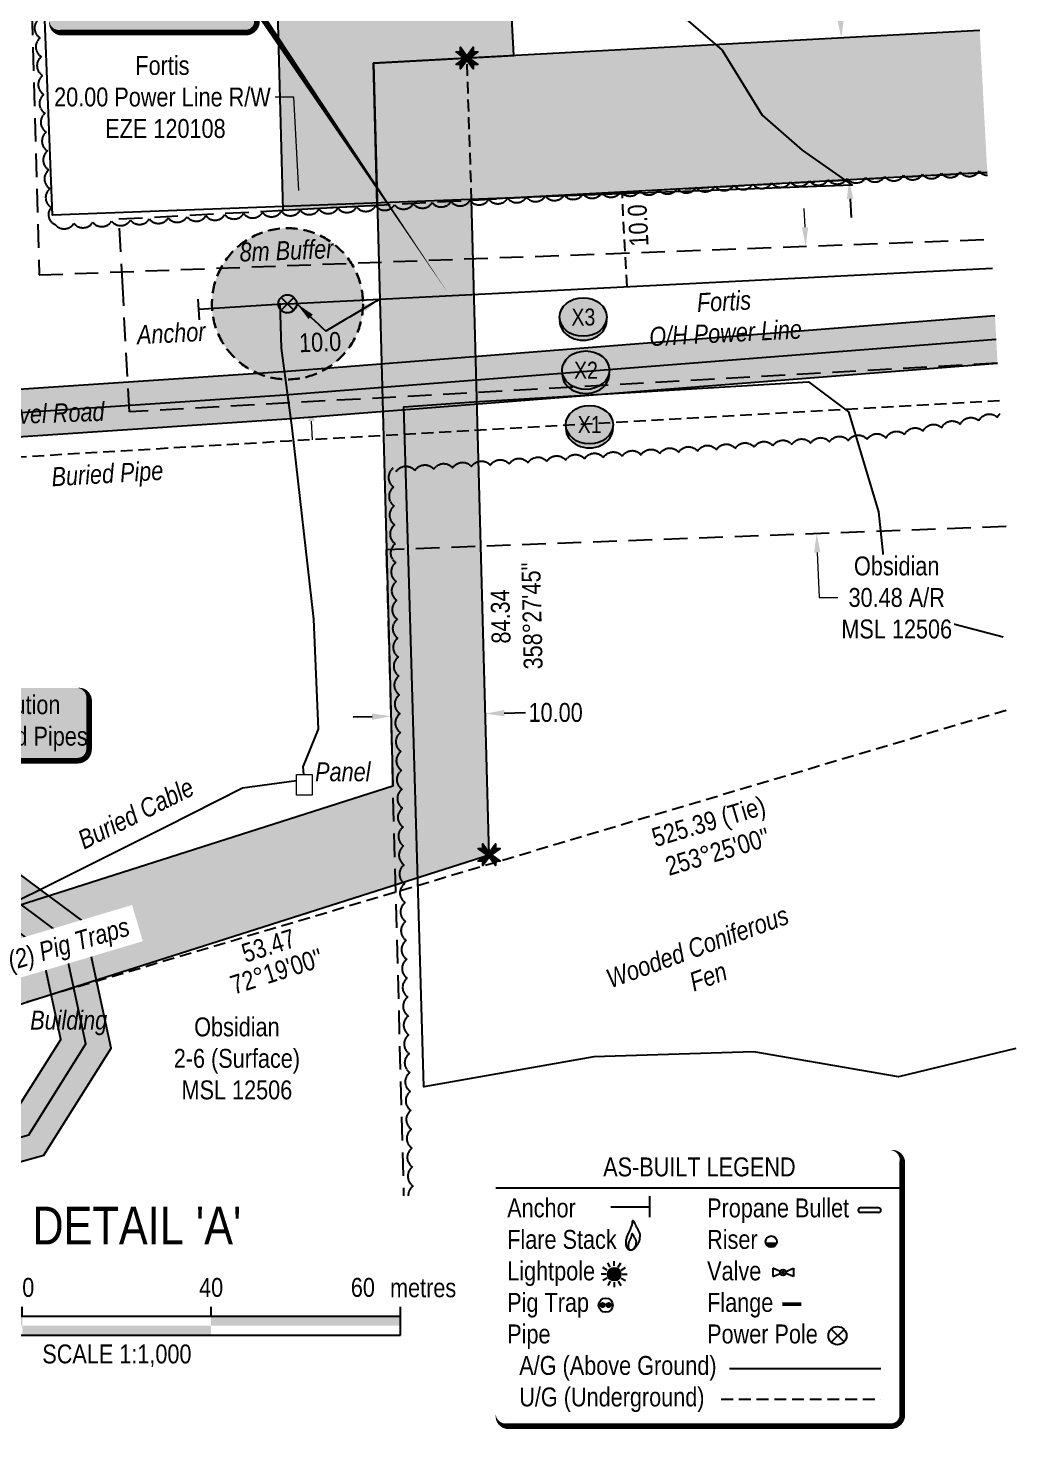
# Model space of a CAD drawing. Extents: x 623750 to 628258, y 5836052 to 5839376.
# Drawn here: x 624207 to 624730, y 5837058 to 5837799 of the extents above; entities that cross this region are included whole.
import ezdxf
from ezdxf.enums import TextEntityAlignment as Align

# ---------------------------------------------------------------- set-up
doc = ezdxf.new("R2010")
doc.units = 0
doc.header["$LTSCALE"] = 5
doc.header["$PDSIZE"] = 0.5
for name, pattern in [('0', [1, 1, 0]), ('DASHED4', [1.875, 1.25, -0.625]), ('foc-ACCESSROAD', [3.75, 2.5, -1.25]), ('foc-FLOWLINE', [3.75, 2.5, -1.25]), ('foc-TIELINE', [1.875, 1.25, -0.625]), ('foc-TRAV', [1.875, 1.25, -0.625]), ('POWERLINE5', [7.8, 2.4, -0.6, 0.6, -0.6, 0.6, -0.6, 2.4]), ('UG_PIPE', [1.875, 1.25, -0.625])]:
    doc.linetypes.add(name, pattern=pattern)
doc.layers.get('Defpoints').update_dxf_attribs({"color": 9})
for name, color, linetype in [('AS-CABLE', 224, 'foc-CABLE'), ('AS-PIPE-AG', 44, 'Continuous'), ('AS-PIPE-UG', 44, 'UG_PIPE'), ('AS-POWER', 104, 'foc-POWER'), ('AS-POWER-EXISTING', 72, 'POWERLINE5'), ('AS-POWER-T', 104, 'Continuous'), ('AS-ROADS', 254, 'Continuous'), ('AS-SYMBOL', 7, 'Continuous'), ('C-AR', 13, 'foc-ACCESSROAD'), ('C-RW', 13, 'Continuous'), ('CG-NOTES', 7, 'Continuous'), ('DETAIL-T', 7, 'Continuous'), ('F-EZE', 190, 'foc-FLOWLINE'), ('L-BD', 7, 'Continuous'), ('L-MON', 1, 'Continuous'), ('L-TIE', 7, 'foc-TIELINE'), ('P-CROSSINGS', 250, 'Continuous'), ('P-PROPOSED', 10, 'Continuous'), ('P-PROPOSED-H', 21, 'Continuous'), ('P-TEMP-H', 41, 'Continuous'), ('P-TEMP_WORKSPACE', 46, 'Continuous'), ('P-TRAV', 4, 'foc-TRAV'), ('P-TXT', 4, 'Continuous'), ('T-BUSH', 110, '0'), ('T-TIE', 201, 'foc-TIELINE'), ('WETLAND', 143, 'Continuous')]:
    doc.layers.add(name, color=color, linetype=linetype)
for name, color, linetype, lineweight in [('C-AR-T', 13, 'Continuous', 9), ('F-EZE-T', 190, 'Continuous', 9), ('T-TEXT', 48, 'Continuous', 18), ('T-TIE-T', 201, 'Continuous', 18)]:
    doc.layers.add(name, color=color, linetype=linetype, lineweight=lineweight)
doc.layers.add('P-BRUSHING', color=7, linetype='0', true_color=0x007000)
doc.layers.add('P-BRUSHING-H', color=7, linetype='0', true_color=0xdbffdb)
doc.styles.add('80', font='ARIALN.TTF', dxfattribs={"height": 10})
doc.styles.add('80CG', font='ARIALN.TTF', dxfattribs={"height": 10})
doc.styles.add('80L', font='ARIALN.TTF', dxfattribs={"height": 10})
doc.styles.add('80LS', font='ARIALNI.TTF', dxfattribs={"height": 10})
doc.styles.add('Crossing', font='ARIALN.TTF', dxfattribs={"height": 10})
doc.styles.add('foc-LtypeFont', font='ARIALN.TTF', dxfattribs={"height": 7.35})
doc.linetypes.add('foc-CABLE', pattern='A,2,-1,["C",foc-LtypeFont,S=0.2,R=0,X=-0.625,Y=-0.75],-1.24,8', length=12.24)
doc.linetypes.add('foc-POWER', pattern='A,6,-1,["P",foc-LtypeFont,S=0.2,R=0,X=-0.625,Y=-0.75],-1.24,4', length=12.24)
doc.dimstyles.new('Compass 5 000', dxfattribs={"dimscale": 5, "dimtxt": 9, "dimasz": 2, "dimexe": 0.2, "dimexo": 0.0625, "dimgap": 0.5, "dimtad": 0, "dimtih": 1, "dimtoh": 1, "dimzin": 0, "dimdsep": 46, "dimtxsty": '80CG', "dimcen": 0.1, "dimse1": 1, "dimse2": 1, "dimclrd": 256, "dimclrt": 256, "dimaunit": 1, "dimadec": 4, "dimazin": 0, "dimtfac": 0.06, "dimtofl": 0, "dimtmove": 0, "dimatfit": 1, "dimfxl": 0.2, "dimtolj": 1, "dimtzin": 0, "dimlwd": -1, "dimarcsym": 0})

# ---------------------------------------------------------------- blocks, each defined once
blk = doc.blocks.new('POWERPOLE')
h = blk.add_hatch(color=255)
edge = h.paths.add_edge_path()
edge.add_arc((0, 0), 0.96, 0, 360)
at = {"linetype": 'Continuous'}
for p, q in [((0.68, -0.68), (-0.68, 0.68)), ((-0.68, -0.68), (0.68, 0.68))]:
    blk.add_line(p, q, dxfattribs=at)
blk.add_circle((0, 0), 0.96, dxfattribs=at)
blk = doc.blocks.new('*U314')
at = {"color": 0}
for p, q in [((-150, 0), (-150, 15)), ((-100, 10), (-100, 15)), ((-50, 10), (-50, 15)), ((50, 10), (50, 15)), ((150.24, 0), (150.24, 15)), ((-150, 10), (150.24, 10)), ((-150, 0), (150.24, 0))]:
    blk.add_line(p, q, dxfattribs=at)
for points in [[(-140, 10), (-130, 10), (-140, 5), (-130, 5)], [(-120, 10), (-110, 10), (-120, 5), (-110, 5)], [(-100, 10), (-50, 10), (-100, 5), (-50, 5)], [(50, 10), (150.24, 10), (50, 5), (150.24, 5)], [(-150, 5), (-140, 5), (-150, 0), (-140, 0)], [(-130, 5), (-120, 5), (-130, 0), (-120, 0)], [(-110, 5), (-100, 5), (-110, 0), (-100, 0)], [(-50, 5), (50, 5), (-50, 0), (50, 0)]]:
    blk.add_solid(points, dxfattribs=at)
at = {"color": 0, "style": '80'}
blk.add_text('metres', height=10, dxfattribs=at).set_placement((162.24, 20), align=Align.CENTER)
at = {"color": 0, "char_height": 10, "style": '80'}
for s, insert, attachment_point in [('0', (-150, 30.21), 2), ('10', (-100, 30.21), 2), ('20', (-50, 30.21), 2), ('40', (50, 30.21), 2), ('60', (136.7, 30.22), 3), ('SCALE 1:1,000', (0.12, -5), 2)]:
    blk.add_mtext(s, dxfattribs=dict(at, insert=insert, attachment_point=attachment_point))
blk = doc.blocks.new('*U395')
h = blk.add_hatch(color=50)
edge = h.paths.add_edge_path()
edge.add_line((-29, -20), (29, -20))
edge.add_arc((29, -14), 6, 270, 360)
edge.add_line((35, -14), (35, 12.5))
edge.add_arc((29, 12.5), 6, 0, 90)
edge.add_line((29, 18.5), (-29, 18.5))
edge.add_arc((-29, 12.5), 6, 90, 180)
edge.add_line((-35, 12.5), (-35, -14))
edge.add_arc((-29, -14), 6, 180, 270)
at = {"color": 240, "flags": 128}
blk.add_lwpolyline([(-29, -20, 3, 3, 0), (29, -20, 3, 3, 0.414214), (35, -14, 3, 3, 0), (35, 12.5, 3, 0, 0.414214), (29, 18.5, 0, 0, 0), (-29, 18.5, 0, 0, 0.414214), (-35, 12.5, 0, 0, 0), (-35, -14, 0, 3, 0.414214)], format="xyseb", close=True, dxfattribs=at)
at = {"color": 240, "style": '80'}
blk.add_attdef('ENTER_TEXT_001', (-26.85, -4.92), '', height=10, dxfattribs=at)
blk = doc.blocks.new('as-built legend')
blk.add_hatch(color=48).paths.add_polyline_path([(38.34, 16.13), (32.53, 16.13, 0.774597)])
h = blk.add_hatch(color=48)
h.dxf.hatch_style = 1
edge = h.paths.add_edge_path()
edge.add_arc((-47.68, -0.3), 3.41, 0, 360)
at = {"layer": 'AS-SYMBOL'}
h = blk.add_hatch(color=48, dxfattribs=at)
h.dxf.hatch_style = 1
h.paths.add_polyline_path([(-52.68, -16.7, 1), (-54.93, -16.7, 1)])
h = blk.add_hatch(color=48, dxfattribs=at)
h.dxf.hatch_style = 1
h.paths.add_polyline_path([(-51.67, -16.7, 1), (-49.42, -16.7, 1)])
at = {"color": 1}
blk.add_line((-110.33, 45.29), (104.8, 45.29), dxfattribs=at)
at = {"color": 48}
for p, q in [((92.28, 34.74), (82.68, 34.74)), ((92.28, 32.34), (82.68, 32.34)), ((32.53, 16.13), (38.34, 16.13)), ((-51.42, 1.85), (-53.65, 3.14)), ((-49.84, 3.43), (-51.13, 5.67)), ((-47.68, 4), (-47.68, 6.59)), ((-45.53, 3.43), (-44.24, 5.67)), ((-43.95, 1.85), (-41.71, 3.14)), ((36.2, 2.77), (36.2, -1.63)), ((40.25, 1.15), (36.2, 2.77)), ((43.14, 1.15), (47.2, 2.77)), ((47.2, 2.77), (47.2, -1.63)), ((-51.99, -0.3), (-54.58, -0.3)), ((-51.42, -2.46), (-53.65, -3.75)), ((-49.84, -4.04), (-51.13, -6.28)), ((-47.68, -4.61), (-47.68, -7.2)), ((-45.53, -4.04), (-44.24, -6.28)), ((-43.95, -2.46), (-41.71, -3.75)), ((-43.37, -0.3), (-40.79, -0.3)), ((36.2, -1.63), (40.25, 0)), ((47.2, -1.63), (43.14, 0))]:
    blk.add_line(p, q, dxfattribs=at)
at = {"color": 1, "flags": 128}
blk.add_lwpolyline([(-104.33, -80.74, 3, 3, 0), (98.8, -80.74, 3, 3, 0.414214), (104.8, -74.74, 3, 3, 0), (104.8, 59.29, 3, 0, 0.414214), (98.8, 65.29, 0, 0, 0), (-104.33, 65.29, 0, 0, 0.414214), (-110.33, 59.29, 0, 0, 0), (-110.33, -74.74, 0, 3, 0.414214)], format="xyseb", close=True, dxfattribs=at)
at = {"color": 48, "flags": 128}
for points in [[(-37.58, 12.69), (-37.79, 12.59), (-38, 12.5), (-38.23, 12.43), (-38.46, 12.38), (-38.69, 12.35), (-38.92, 12.34), (-39.14, 12.35), (-39.36, 12.38), (-39.56, 12.44), (-39.75, 12.51), (-39.94, 12.61), (-40.11, 12.74), (-40.27, 12.88), (-40.42, 13.06), (-40.57, 13.25), (-40.71, 13.48), (-40.85, 13.72), (-40.97, 14), (-41.09, 14.29), (-41.19, 14.62), (-41.28, 14.97), (-41.34, 15.35), (-41.38, 15.76), (-41.39, 16.19), (-41.37, 16.65), (-41.33, 17.13), (-41.26, 17.62), (-41.16, 18.11), (-41.05, 18.61), (-40.93, 19.1), (-40.79, 19.57), (-40.64, 20.02), (-40.49, 20.45), (-40.33, 20.85), (-40.16, 21.23), (-39.99, 21.59), (-39.82, 21.95), (-39.65, 22.3), (-39.47, 22.66), (-39.3, 23.01), (-39.12, 23.38), (-38.95, 23.76), (-38.79, 24.14), (-38.63, 24.53), (-38.48, 24.92), (-38.35, 25.3), (-38.24, 25.69), (-38.15, 26.07), (-38.07, 26.44), (-38.02, 26.79), (-37.98, 27.12), (-37.94, 27.41), (-37.9, 27.65), (-37.87, 27.84), (-37.82, 27.97), (-37.75, 28.02), (-37.67, 27.99), (-37.57, 27.89), (-37.46, 27.73), (-37.34, 27.52), (-37.21, 27.28), (-37.08, 27.01), (-36.95, 26.74), (-36.82, 26.46), (-36.7, 26.2), (-36.58, 25.94), (-36.46, 25.69), (-36.34, 25.45), (-36.22, 25.21), (-36.1, 24.96), (-35.98, 24.71), (-35.84, 24.45), (-35.7, 24.18), (-35.55, 23.9), (-35.4, 23.62), (-35.24, 23.33), (-35.09, 23.05), (-34.94, 22.77), (-34.8, 22.5), (-34.67, 22.24), (-34.55, 21.99), (-34.45, 21.75), (-34.36, 21.53), (-34.28, 21.31), (-34.22, 21.11), (-34.17, 20.9), (-34.13, 20.7), (-34.11, 20.51), (-34.11, 20.31), (-34.12, 20.11), (-34.13, 19.91), (-34.16, 19.71), (-34.19, 19.5), (-34.22, 19.29), (-34.25, 19.08), (-34.27, 18.86), (-34.29, 18.63), (-34.31, 18.4), (-34.33, 18.16), (-34.35, 17.92), (-34.38, 17.68), (-34.42, 17.44), (-34.47, 17.2), (-34.54, 16.96), (-34.62, 16.73), (-34.73, 16.5), (-34.84, 16.27), (-34.97, 16.05), (-35.1, 15.84), (-35.24, 15.63), (-35.37, 15.43), (-35.5, 15.24), (-35.63, 15.05), (-35.75, 14.88), (-35.86, 14.71), (-35.97, 14.54), (-36.08, 14.37), (-36.19, 14.21), (-36.3, 14.05), (-36.41, 13.89), (-36.53, 13.72), (-36.65, 13.56), (-36.78, 13.4), (-36.92, 13.24), (-37.07, 13.08), (-37.22, 12.94), (-37.4, 12.81)], [(-38.04, 12.55), (-38.16, 12.49), (-38.28, 12.44), (-38.4, 12.4), (-38.53, 12.37), (-38.66, 12.36), (-38.79, 12.35), (-38.92, 12.36), (-39.04, 12.37), (-39.15, 12.4), (-39.26, 12.45), (-39.36, 12.5), (-39.45, 12.57), (-39.54, 12.65), (-39.63, 12.75), (-39.71, 12.86), (-39.79, 12.99), (-39.87, 13.12), (-39.94, 13.28), (-40, 13.44), (-40.06, 13.63), (-40.11, 13.82), (-40.14, 14.04), (-40.17, 14.26), (-40.17, 14.5), (-40.16, 14.76), (-40.14, 15.03), (-40.1, 15.3), (-40.05, 15.58), (-39.98, 15.86), (-39.91, 16.14), (-39.84, 16.4), (-39.75, 16.65), (-39.67, 16.89), (-39.58, 17.11), (-39.49, 17.33), (-39.39, 17.53), (-39.29, 17.73), (-39.2, 17.93), (-39.1, 18.13), (-39, 18.33), (-38.9, 18.53), (-38.81, 18.74), (-38.71, 18.96), (-38.63, 19.18), (-38.55, 19.39), (-38.47, 19.61), (-38.41, 19.83), (-38.36, 20.04), (-38.32, 20.24), (-38.29, 20.44), (-38.26, 20.63), (-38.24, 20.79), (-38.22, 20.92), (-38.2, 21.03), (-38.17, 21.1), (-38.14, 21.13), (-38.09, 21.11), (-38.04, 21.06), (-37.97, 20.97), (-37.91, 20.85), (-37.83, 20.72), (-37.76, 20.57), (-37.69, 20.41), (-37.61, 20.26), (-37.54, 20.11), (-37.48, 19.97), (-37.41, 19.83), (-37.35, 19.69), (-37.28, 19.55), (-37.21, 19.42), (-37.14, 19.28), (-37.07, 19.13), (-36.99, 18.98), (-36.9, 18.82), (-36.82, 18.66), (-36.73, 18.51), (-36.64, 18.35), (-36.56, 18.19), (-36.48, 18.04), (-36.41, 17.89), (-36.34, 17.75), (-36.29, 17.62), (-36.23, 17.5), (-36.19, 17.38), (-36.16, 17.26), (-36.13, 17.15), (-36.11, 17.03), (-36.1, 16.92), (-36.1, 16.81), (-36.1, 16.7), (-36.11, 16.59), (-36.12, 16.48), (-36.14, 16.36), (-36.16, 16.24), (-36.17, 16.12), (-36.19, 16), (-36.2, 15.87), (-36.21, 15.74), (-36.22, 15.61), (-36.23, 15.48), (-36.25, 15.34), (-36.27, 15.21), (-36.3, 15.07), (-36.33, 14.94), (-36.38, 14.81), (-36.44, 14.68), (-36.51, 14.55), (-36.58, 14.43), (-36.65, 14.31), (-36.73, 14.19), (-36.8, 14.08), (-36.88, 13.97), (-36.95, 13.87), (-37.01, 13.77), (-37.08, 13.67), (-37.14, 13.58), (-37.2, 13.49), (-37.26, 13.4), (-37.32, 13.31), (-37.39, 13.22), (-37.45, 13.12), (-37.52, 13.03), (-37.59, 12.94), (-37.67, 12.85), (-37.75, 12.77), (-37.84, 12.69), (-37.94, 12.61)]]:
    blk.add_lwpolyline(points, close=True, dxfattribs=at)
at = {"color": 48, "const_width": 2, "flags": 128}
blk.add_lwpolyline([(41.29, -16.19), (46.29, -16.19), (51.29, -16.19)], dxfattribs=at)
at = {"color": 48}
for centre, radius in [((35.43, 16.88), 3), ((-47.68, -0.3), 3.41), ((41.7, 0.57), 1.56), ((41.7, 0.57), 0.55)]:
    blk.add_circle(centre, radius, dxfattribs=at)
for centre, start, end in [((82.68, 33.54), 90, 270), ((92.28, 33.54), 270, 90)]:
    blk.add_arc(centre, 1.2, start, end, dxfattribs=at)
at = {"layer": 'AS-PIPE-AG', "flags": 128}
blk.add_lwpolyline([(13.42, -50.16), (93.42, -50.16)], dxfattribs=at)
at = {"layer": 'AS-PIPE-UG', "flags": 128}
blk.add_lwpolyline([(8.96, -66.48), (93.34, -66.48)], dxfattribs=at)
at = {"layer": 'AS-POWER-EXISTING', "linetype": 'Continuous'}
for p, q in [((73.96, -36.16), (67.1, -29.45)), ((67.1, -36.24), (73.96, -29.53))]:
    blk.add_line(p, q, dxfattribs=at)
blk.add_circle((70.49, -32.85), 4.8, dxfattribs=at)
at = {"layer": 'AS-SYMBOL', "color": 72}
blk.add_line((-28.86, 29.87), (-28.86, 40.87), dxfattribs=at)
at = {"layer": 'AS-SYMBOL', "color": 72, "flags": 128}
blk.add_lwpolyline([(-49.49, 35.37), (-28.86, 35.37)], dxfattribs=at)
at = {"layer": 'AS-SYMBOL', "color": 48}
for centre, radius in [((-52.17, -16.72), 3.75), ((-53.8, -16.7), 1.12), ((-50.54, -16.7), 1.12)]:
    blk.add_circle(centre, radius, dxfattribs=at)
at = {"insert": (-60.3, 61.42), "char_height": 10, "attachment_point": 1, "style": '80L'}
blk.add_mtext_dynamic_manual_height_columns('\\pi6.8078;AS-BUILT LEGEND', width=114.8298, gutter_width=45, heights=[0], dxfattribs=at)
at = {"layer": 'CG-NOTES', "char_height": 10, "attachment_point": 1, "style": '80L'}
for s, insert, width in [('Anchor\\PFlare Stack\\PLightpole\\PPig Trap\\PPipe\\P  A/G (Above Ground)\\P  U/G (Underground)', (-104.29, 39.73), 110.2091), ('Propane Bullet\\PRiser\\PValve\\PFlange\\PPower Pole', (1.51, 39.73), 85.1819)]:
    blk.add_mtext(s, dxfattribs=dict(at, insert=insert, width=width))
blk = doc.blocks.new('*D557')
at = {"layer": 'C-AR-T', "transparency": 16777216}
for p, q in [((624618.02, 5837693.75), (624617.64, 5837703.74)), ((624624.52, 5837521.72), (624625.42, 5837497.89)), ((624625.42, 5837497.89), (624635.42, 5837497.89))]:
    blk.add_line(p, q, dxfattribs=at)
for points in [[(624619.69, 5837693.81), (624616.36, 5837693.68), (624618.4, 5837683.75)], [(624626.18, 5837521.78), (624622.85, 5837521.66), (624624.14, 5837531.71)]]:
    blk.add_solid(points, dxfattribs=at)
at = {"layer": 'Defpoints', "color": 0, "transparency": 16777216}
for p in [(624572.62, 5837682.03), (624578.36, 5837529.99), (624624.14, 5837531.71)]:
    blk.add_point(p, dxfattribs=at)
at = {"layer": 'C-AR-T', "transparency": 16777216, "insert": (624666.52, 5837497.89), "char_height": 10, "attachment_point": 5, "style": '80CG', "bg_fill": 3, "box_fill_scale": 1.1, "bg_fill_color": 256, "bg_fill_true_color": 13158600, "bg_fill_transparency": 0}
blk.add_mtext('\\A1;Obsidian\\P30.48 A/R\\PMSL 12506', dxfattribs=at)
blk = doc.blocks.new('*D559')
at = {"layer": 'Defpoints', "color": 0, "transparency": 16777216}
for p in [(624282.64, 5837699.6, 4922.05), (624350.83, 5837703.25), (624288.1, 5837597.61, 4922.05)]:
    blk.add_point(p, dxfattribs=at)
at = {"layer": 'F-EZE-T', "transparency": 16777216}
for p, q in [((624347.65, 5837762.6), (624337.65, 5837762.6)), ((624350.3, 5837713.24), (624347.65, 5837762.6)), ((624356.83, 5837591.28), (624357.36, 5837581.29))]:
    blk.add_line(p, q, dxfattribs=at)
for points in [[(624351.96, 5837713.33), (624348.63, 5837713.15), (624350.83, 5837703.25)], [(624358.49, 5837591.37), (624355.16, 5837591.19), (624356.29, 5837601.26)]]:
    blk.add_solid(points, dxfattribs=at)
at = {"layer": 'F-EZE-T', "transparency": 16777216, "insert": (624278.06, 5837762.6), "char_height": 10, "attachment_point": 5, "style": '80CG'}
blk.add_mtext('\\A1;Fortis \\P20.00 Power Line R/W\\P EZE 120108', dxfattribs=at)
blk = doc.blocks.new('*D560')
at = {"layer": 'Defpoints', "color": 0, "transparency": 16777216}
for p in [(624448.92, 5837436.51), (624449.07, 5837430.78), (624399.13, 5837429.44)]:
    blk.add_point(p, dxfattribs=at)
at = {"layer": 'P-TXT', "transparency": 16777216}
for p, q in [((624388.98, 5837434.9), (624378.98, 5837434.64)), ((624458.92, 5837436.78), (624470.15, 5837437.08))]:
    blk.add_line(p, q, dxfattribs=at)
for points in [[(624458.87, 5837438.45), (624458.96, 5837435.12), (624448.92, 5837436.51)], [(624388.93, 5837436.57), (624389.02, 5837433.24), (624398.97, 5837435.17)]]:
    blk.add_solid(points, dxfattribs=at)
at = {"layer": 'P-TXT', "transparency": 16777216, "insert": (624486.08, 5837437.08), "char_height": 10, "attachment_point": 5, "style": '80CG'}
blk.add_mtext('\\A1;10.00', dxfattribs=at)
blk = doc.blocks.new('*D561')
at = {"layer": 'Defpoints', "color": 0, "transparency": 16777216}
for p in [(624637.3, 5837793.66), (624610.24, 5837792.21), (624614.25, 5837717.37)]:
    blk.add_point(p, dxfattribs=at)
at = {"layer": 'P-TXT', "transparency": 16777216}
for p, q in [((624636.04, 5837817.18), (624626.04, 5837817.18)), ((624636.76, 5837803.65), (624636.04, 5837817.18)), ((624641.84, 5837708.84), (624642.38, 5837698.85))]:
    blk.add_line(p, q, dxfattribs=at)
for points in [[(624638.43, 5837803.74), (624635.1, 5837803.56), (624637.3, 5837793.66)], [(624643.51, 5837708.93), (624640.18, 5837708.75), (624641.31, 5837718.82)]]:
    blk.add_solid(points, dxfattribs=at)
at = {"layer": 'P-TXT', "transparency": 16777216, "insert": (624610.1, 5837817.18), "char_height": 10, "attachment_point": 5, "style": '80CG'}
blk.add_mtext('\\A1;15.00', dxfattribs=at)
blk = doc.blocks.new('*U556')
at = {"color": 72}
blk.add_line((-0.07, 1.1), (0.07, -1.1), dxfattribs=at)
at = {"layer": 'AS-SYMBOL', "color": 72, "flags": 128}
blk.add_lwpolyline([(9.43, 0.6), (0, 0)], dxfattribs=at)
blk = doc.blocks.new('xing2')
h = blk.add_hatch(color=50)
h.dxf.hatch_style = 1
edge = h.paths.add_edge_path()
edge.add_ellipse((0, 0), major_axis=(-12.5, 0), ratio=0.816297, start_angle=0, end_angle=360)
h = blk.add_hatch(color=250)
h.dxf.hatch_style = 1
edge = h.paths.add_edge_path()
edge.add_ellipse((0, -2.05), major_axis=(-12.5, 0), ratio=0.816297, start_angle=0, end_angle=180)
edge.add_line((12.5, -2.05), (12.5, 0))
edge.add_ellipse((0, 0), major_axis=(-12.5, 0), ratio=0.816297, start_angle=0, end_angle=180, ccw=False)
edge.add_line((-12.5, 0), (-12.5, -2.05))
at = {"color": 250}
blk.add_ellipse((0, 0), major_axis=(-12.5, 0), ratio=0.816297, dxfattribs=at)
blk.add_ellipse((0, -2.05), major_axis=(-12.5, 0), ratio=0.816297, start_param=0, end_param=3.141593, dxfattribs=at)
at = {"color": 250, "style": 'Crossing'}
blk.add_attdef('CROSSING', text='', height=9, dxfattribs=at).set_placement((0.09, 0.02), align=Align.MIDDLE_CENTER)
at = {"color": 250, "style": 'Crossing', "flags": 1}
for tag, p in [('OWNER', (0.09, -12.49)), ('DESCRIPTION', (0.09, -25.77)), ('LOCATION', (0.09, -39.3)), ('DWG_REF', (0.09, -52.84))]:
    blk.add_attdef(tag, text='', height=9, dxfattribs=at).set_placement(p, align=Align.MIDDLE_CENTER)
blk = doc.blocks.new('TEMP')
h = blk.add_hatch(color=255)
h.dxf.hatch_style = 1
h.paths.add_polyline_path([(0, 0.25), (-0.67, 1.15), (-0.67, 0.67), (-1.15, 0.67), (-0.25, 0), (-1.15, -0.67), (-0.67, -0.67), (-0.67, -1.15), (0, -0.25), (0.67, -1.15), (0.67, -0.67), (1.15, -0.67), (0.25, 0), (1.15, 0.67), (0.67, 0.67), (0.67, 1.15)])
h.paths.add_polyline_path([(0.57, 0.85), (0.57, 0.57), (0.85, 0.57), (0.08, 0), (0.85, -0.57), (0.57, -0.57), (0.57, -0.85), (0, -0.08), (-0.57, -0.85), (-0.57, -0.57), (-0.85, -0.57), (-0.08, 0), (-0.85, 0.57), (-0.57, 0.57), (-0.57, 0.85), (0, 0.08)], flags=16)
h = blk.add_hatch(color=1)
h.dxf.hatch_style = 1
h.paths.add_polyline_path([(0, 0.08), (-0.57, 0.85), (-0.57, 0.57), (-0.85, 0.57), (-0.08, 0), (-0.85, -0.57), (-0.57, -0.57), (-0.57, -0.85), (0, -0.08), (0.57, -0.85), (0.57, -0.57), (0.85, -0.57), (0.08, 0), (0.85, 0.57), (0.57, 0.57), (0.57, 0.85)])
at = {"color": 1}
for p, q in [((-0.08, 0), (0.08, 0)), ((0, 0.08), (0, -0.08))]:
    blk.add_line(p, q, dxfattribs=at)
at = {"color": 255, "flags": 128}
blk.add_lwpolyline([(-0.25, 0), (-1.15, 0.67), (-0.67, 0.67), (-0.67, 1.15), (0, 0.25), (0.67, 1.15), (0.67, 0.67), (1.15, 0.67), (0.25, 0), (1.15, -0.67), (0.67, -0.67), (0.67, -1.15), (0, -0.25), (-0.67, -1.15), (-0.67, -0.67), (-1.15, -0.67)], close=True, dxfattribs=at)
at = {"color": 1, "flags": 128}
blk.add_lwpolyline([(-0.08, 0), (-0.85, 0.57), (-0.57, 0.57), (-0.57, 0.85), (0, 0.08), (0.57, 0.85), (0.57, 0.57), (0.85, 0.57), (0.08, 0), (0.85, -0.57), (0.57, -0.57), (0.57, -0.85), (0, -0.08), (-0.57, -0.85), (-0.57, -0.57), (-0.85, -0.57)], close=True, dxfattribs=at)
blk = doc.blocks.new('*U399')
h = blk.add_hatch(color=255)
edge = h.paths.add_edge_path()
edge.add_line((-49, -28.5), (49, -28.5))
edge.add_arc((49, -22.5), 6, 270, 360)
edge.add_line((55, -22.5), (55, 21))
edge.add_arc((49, 21), 6, 0, 90)
edge.add_line((49, 27), (-49, 27))
edge.add_arc((-49, 21), 6, 90, 180)
edge.add_line((-55, 21), (-55, -22.5))
edge.add_arc((-49, -22.5), 6, 180, 270)
at = {"color": 104, "flags": 128}
blk.add_lwpolyline([(-49, -28.5, 3, 3, 0), (49, -28.5, 3, 3, 0.414214), (55, -22.5, 3, 3, 0), (55, 21, 3, 0, 0.414214), (49, 27, 0, 0, 0), (-49, 27, 0, 0, 0.414214), (-55, 21, 0, 0, 0), (-55, -22.5, 0, 3, 0.414214)], format="xyseb", close=True, dxfattribs=at)
at = {"color": 104, "style": '80'}
blk.add_attdef('ENTER_TEXT_001', (-26.85, -4.92), '', height=10, dxfattribs=at)

msp = doc.modelspace()

# ---------------------------------------------------------------- hatches: boundary and pattern name
at = {"layer": 'AS-ROADS'}
h = msp.add_hatch(color=256, dxfattribs=at)
h.dxf.hatch_style = 1
h.paths.add_polyline_path([(624224.292, 5837264.242), (624199.321, 5837224.527), (624147.103, 5837209.944), (624085.981, 5837225.377), (624049.033, 5837256.258), (624014.015, 5837331.762), (624038.878, 5837331.819), (624086.133, 5837326.096), (624149.485, 5837336.816), (624185.933, 5837332.865), (624214.032, 5837312.002)])
h.paths.add_polyline_path([(624719.847, 5837621.924), (624718.509, 5837646.887), (624341.994, 5837617.343), (623990.592, 5837593.854), (623953.955, 5837544.183), (623938.345, 5837479.172), (623982.807, 5837339.654), (624028.714, 5837240.662), (624074.334, 5837202.537), (624147.421, 5837184.081), (624215.332, 5837203.047), (624250.852, 5837259.54), (624236.48, 5837326.443), (624195.371, 5837356.964), (624148.733, 5837362.02), (624085.534, 5837351.327), (624045.048, 5837356.231), (623987.065, 5837408.598), (623964.273, 5837480.117), (623977.073, 5837533.424), (624003.824, 5837569.692), (624343.805, 5837592.417)])
h = msp.add_hatch(color=256, dxfattribs=at)
h.dxf.hatch_style = 1
h.paths.add_polyline_path([(624199.321, 5837224.527), (624147.103, 5837209.944), (624085.981, 5837225.377), (624049.033, 5837256.258), (624014.015, 5837331.762), (624038.878, 5837331.819), (624086.133, 5837326.096), (624149.485, 5837336.816), (624185.933, 5837332.865), (624214.032, 5837312.002), (624224.292, 5837264.242)])
h.paths.add_polyline_path([(624719.847, 5837621.924), (624718.509, 5837646.887), (624341.994, 5837617.343), (623990.592, 5837593.854), (623953.955, 5837544.183), (623938.345, 5837479.172), (623982.807, 5837339.654), (624028.714, 5837240.662), (624074.334, 5837202.537), (624147.421, 5837184.081), (624215.332, 5837203.047), (624250.852, 5837259.54), (624236.48, 5837326.443), (624195.371, 5837356.964), (624148.733, 5837362.02), (624085.534, 5837351.327), (624045.048, 5837356.231), (623987.065, 5837408.598), (623964.273, 5837480.117), (623977.073, 5837533.424), (624003.824, 5837569.692), (624343.805, 5837592.417)])
at = {"layer": 'P-BRUSHING-H'}
h = msp.add_hatch(color=256, dxfattribs=at)
h.dxf.hatch_style = 1
edge = h.paths.add_edge_path()
edge.add_arc((624344.214, 5837653.278), 39.979, 0, 360)
at = {"layer": 'P-PROPOSED-H'}
h = msp.add_hatch(color=256, dxfattribs=at)
h.dxf.hatch_style = 1
h.paths.add_polyline_path([(624714.439, 5837722.837), (624710.424, 5837797.756), (624389.681, 5837780.567), (624399.937, 5837398.123), (624181.102, 5837328.356), (624196.284, 5837280.735), (624450.926, 5837361.899), (624441.617, 5837708.197)])
at = {"layer": 'P-TEMP-H'}
h = msp.add_hatch(color=256, dxfattribs=at)
h.dxf.hatch_style = 1
h.paths.add_polyline_path([(624391.699, 5837705.457), (624389.681, 5837780.567), (624441.215, 5837783.329), (624463.916, 5837784.545), (624461.243, 5837834.438), (624438.542, 5837833.222), (624338.429, 5837827.856), (624341.813, 5837702.769)])

# ---------------------------------------------------------------- linework, layer by layer
at = {"layer": 'AS-CABLE', "flags": 128}
for points in [[(624352.817, 5837404.41), (624352.591, 5837408.455), (624360.658, 5837428.353), (624358.244, 5837486.447), (624346.608, 5837587.756), (624341.13, 5837629.851), (624340.396, 5837653.528)], [(624178.523, 5837317.682), (624191.244, 5837332.647), (624225.362, 5837349.491), (624279.647, 5837376.626), (624320.383, 5837397.229), (624349.055, 5837401.125)]]:
    msp.add_lwpolyline(points, dxfattribs=at)
at = {"layer": 'AS-PIPE-UG', "flags": 128}
msp.add_lwpolyline([(624720.918, 5837601.934), (624345.059, 5837580.658), (624128.761, 5837567.753), (624026.397, 5837556.492), (623953.423, 5837545.816), (623918.406, 5837543.197), (623901.796, 5837540.293), (623889.626, 5837540.633)], dxfattribs=at)
msp.add_lwpolyline([(624720.918, 5837601.934), (624345.059, 5837580.658), (624128.761, 5837567.753), (624026.397, 5837556.492), (623953.423, 5837545.816), (623918.406, 5837543.197), (623901.796, 5837540.293), (623889.626, 5837540.633)], dxfattribs=at)
at = {"layer": 'AS-POWER'}
msp.add_line((624344.209, 5837653.268), (624717.157, 5837672.119), dxfattribs=at)
msp.add_line((624344.209, 5837653.268), (624717.157, 5837672.119), dxfattribs=at)
at = {"layer": 'AS-ROADS', "flags": 128}
for points in [[(624718.509, 5837646.887), (624341.994, 5837617.343), (623990.592, 5837593.854), (623953.955, 5837544.183), (623938.345, 5837479.172), (623982.807, 5837339.654), (624028.714, 5837240.662), (624074.334, 5837202.537), (624147.421, 5837184.081), (624215.332, 5837203.047), (624250.852, 5837259.54), (624236.48, 5837326.443), (624195.371, 5837356.964), (624148.733, 5837362.02), (624085.534, 5837351.327), (624045.048, 5837356.231), (623987.065, 5837408.598), (623964.273, 5837480.117), (623977.073, 5837533.424), (624003.824, 5837569.692), (624343.805, 5837592.417), (624719.847, 5837621.924)], [(624718.509, 5837646.887), (624341.994, 5837617.343), (623990.592, 5837593.854), (623953.955, 5837544.183), (623938.345, 5837479.172), (623982.807, 5837339.654), (624028.714, 5837240.662), (624074.334, 5837202.537), (624147.421, 5837184.081), (624215.332, 5837203.047), (624250.852, 5837259.54), (624236.48, 5837326.443), (624195.371, 5837356.964), (624148.733, 5837362.02), (624085.534, 5837351.327), (624045.048, 5837356.231), (623987.065, 5837408.598), (623964.273, 5837480.117), (623977.073, 5837533.424), (624003.824, 5837569.692), (624343.805, 5837592.417), (624719.847, 5837621.924)], [(624719.178, 5837634.405), (624342.9, 5837604.88), (623997.208, 5837581.773), (623965.514, 5837538.803), (623951.309, 5837479.644), (623994.474, 5837344.197), (624038.873, 5837248.456), (624080.158, 5837213.954), (624147.259, 5837197.01), (624207.323, 5837213.784), (624237.567, 5837261.887), (624225.252, 5837319.216), (624190.649, 5837344.907), (624149.109, 5837349.411), (624085.831, 5837338.704), (624039.613, 5837344.302), (623977.425, 5837400.467)], [(624719.178, 5837634.405), (624342.9, 5837604.88), (623997.208, 5837581.773), (623965.514, 5837538.803), (623951.309, 5837479.644), (623994.474, 5837344.197), (624038.873, 5837248.456), (624080.158, 5837213.954), (624147.259, 5837197.01), (624207.323, 5837213.784), (624237.567, 5837261.887), (624225.252, 5837319.216), (624190.649, 5837344.907), (624149.109, 5837349.411), (624085.831, 5837338.704), (624039.613, 5837344.302), (623977.425, 5837400.467)]]:
    msp.add_lwpolyline(points, dxfattribs=at)
msp.add_lwpolyline([(624149.485, 5837336.801), (624086.128, 5837326.081), (624034.177, 5837332.374), (624002.133, 5837361.314), (624006.14, 5837348.741), (624049.032, 5837256.251), (624085.983, 5837225.371), (624147.098, 5837209.938), (624199.313, 5837224.521), (624224.282, 5837264.233), (624214.023, 5837311.99), (624185.926, 5837332.85)], close=True, dxfattribs=at)
msp.add_lwpolyline([(624149.485, 5837336.801), (624086.128, 5837326.081), (624034.177, 5837332.374), (624002.133, 5837361.314), (624006.14, 5837348.741), (624049.032, 5837256.251), (624085.983, 5837225.371), (624147.098, 5837209.938), (624199.313, 5837224.521), (624224.282, 5837264.233), (624214.023, 5837311.99), (624185.926, 5837332.85)], close=True, dxfattribs=at)
at = {"layer": 'C-AR'}
for points in [[(623750.336, 5837833.446), (623942.112, 5837839.187), (624017.809, 5837841.21), (624207.936, 5837845.245), (624212.922, 5837668.543), (624716.337, 5837687.413)], [(624724.478, 5837535.503), (624396.512, 5837523.118), (624405.675, 5837181.432)]]:
    msp.add_lwpolyline(points, dxfattribs=at)
at = {"layer": 'F-EZE', "elevation": 4922.052}
msp.add_lwpolyline([(624719.854, 5837621.796), (624260.613, 5837596.074), (624257.029, 5837661.983), (624255.073, 5837698.125), (624714.445, 5837722.719)], dxfattribs=at)
msp.add_lwpolyline([(624719.854, 5837621.796), (624260.613, 5837596.074), (624257.029, 5837661.983), (624255.073, 5837698.125), (624714.445, 5837722.719)], dxfattribs=at)
at = {"layer": 'L-TIE'}
msp.add_line((624724.478, 5837438.253), (624195.028, 5837280.587), dxfattribs=at)
at = {"layer": 'P-BRUSHING', "linetype": 'DASHED4', "lineweight": 30}
msp.add_circle((624344.214, 5837653.278), 39.979, dxfattribs=at)
at = {"layer": 'P-CROSSINGS', "color": 104, "flags": 128}
msp.add_lwpolyline([(624429.014, 5837659.12, 0, 3.997, 0), (624310.423, 5837835.15, 1.999, 1.999, 0)], format="xyseb", dxfattribs=at)
at = {"layer": 'P-PROPOSED', "flags": 128}
msp.add_lwpolyline([(624710.424, 5837797.756), (624389.681, 5837780.567), (624399.937, 5837398.123), (624181.102, 5837328.356), (624196.284, 5837280.735), (624450.926, 5837361.899), (624441.617, 5837708.197), (624714.439, 5837722.837)], dxfattribs=at)
at = {"layer": 'P-TEMP_WORKSPACE', "flags": 128}
msp.add_lwpolyline([(624389.681, 5837780.567), (624389.681, 5837780.567), (624441.215, 5837783.329), (624463.916, 5837784.545), (624461.243, 5837834.438), (624438.542, 5837833.222), (624338.429, 5837827.856), (624341.813, 5837702.769), (624391.696, 5837705.44)], close=True, dxfattribs=at)
at = {"layer": 'P-TRAV', "flags": 128}
msp.add_lwpolyline([(624441.617, 5837708.197), (624439.149, 5837783.231)], dxfattribs=at)
at = {"layer": 'T-BUSH', "flags": 128}
for points in [[(624031.052, 5837927.584, 0.1033054), (624033.07, 5837926.119, 0.5205671), (624034.945, 5837916.304, 0.5205671), (624036.82, 5837906.488, 0.5205671), (624038.695, 5837896.673, 0.5205671), (624040.57, 5837886.857, 0.5205671), (624042.444, 5837877.042, 0.5205671), (624044.319, 5837867.226, 0.5205671), (624046.194, 5837857.411, 0.5205671), (624048.069, 5837847.595, 0.5205671), (624052.282, 5837840.705, 0.5205671), (624062.269, 5837841.039, 0.5205671), (624072.257, 5837841.373, 0.5205671), (624082.244, 5837841.707, 0.5205671), (624092.231, 5837842.041, 0.5205671), (624102.219, 5837842.374, 0.5205671), (624112.206, 5837842.708, 0.5205671), (624122.193, 5837843.042, 0.5205671), (624132.181, 5837843.376, 0.5205671), (624142.168, 5837843.71, 0.5205671), (624152.155, 5837844.043, 0.5205671), (624162.143, 5837844.377, 0.5205671), (624172.13, 5837844.711, 0.5205671), (624182.117, 5837845.045, 0.5205671), (624192.105, 5837845.379, 0.5205671), (624202.092, 5837845.713, 0.5205671), (624210.042, 5837843.797, 0.5205671), (624210.697, 5837833.826, 0.5205671), (624211.352, 5837823.854, 0.5205671), (624212.007, 5837813.883, 0.5205671), (624212.662, 5837803.911, 0.5205671), (624213.317, 5837793.94, 0.5205671), (624213.972, 5837783.968, 0.5205671), (624214.627, 5837773.997, 0.5205671), (624215.283, 5837764.026, 0.5205671), (624215.938, 5837754.054, 0.5205671), (624216.593, 5837744.083, 0.5205671), (624217.248, 5837734.111, 0.5205671), (624217.903, 5837724.14, 0.5205671), (624218.558, 5837714.169, 0.5205671), (624219.213, 5837704.197, 0.5205671), (624221.266, 5837695.242, 0.5205671), (624231.242, 5837695.819, 0.5205671), (624241.218, 5837696.397, 0.5205671), (624251.194, 5837696.974, 0.5205671), (624261.171, 5837697.552, 0.5205671), (624271.147, 5837698.13, 0.5205671), (624281.123, 5837698.707, 0.5205671), (624291.099, 5837699.285, 0.5205671), (624301.075, 5837699.862, 0.5205671), (624311.052, 5837700.44, 0.5205671), (624321.028, 5837701.017, 0.5205671), (624331.004, 5837701.595, 0.5205671), (624340.98, 5837702.172, 0.5205671), (624350.956, 5837702.75, 0.5205671), (624360.932, 5837703.328, 0.5205671), (624370.909, 5837703.905, 0.5205671), (624380.885, 5837704.483, 0.5205671), (624390.861, 5837705.06, 0.5205671), (624400.837, 5837705.638, 0.5205671), (624410.813, 5837706.215, 0.5205671), (624420.79, 5837706.793, 0.5205671), (624430.766, 5837707.37, 0.5205671), (624440.742, 5837707.948, 0.5205671), (624450.718, 5837708.526, 0.5205671), (624460.694, 5837709.103, 0.5205671), (624470.671, 5837709.681, 0.5205671), (624480.647, 5837710.258, 0.5205671), (624490.623, 5837710.836, 0.5205671), (624500.599, 5837711.413, 0.5205671), (624510.575, 5837711.991, 0.5205671), (624520.552, 5837712.568, 0.5205671), (624530.528, 5837713.146, 0.5205671), (624540.504, 5837713.724, 0.5205671), (624550.48, 5837714.301, 0.5205671), (624560.456, 5837714.879, 0.5205671), (624570.433, 5837715.456, 0.5205671), (624580.409, 5837716.034, 0.5205671), (624590.385, 5837716.611, 0.5205671), (624600.361, 5837717.189, 0.5205671), (624610.337, 5837717.766, 0.5205671), (624620.314, 5837718.344, 0.5205671), (624630.29, 5837718.922, 0.5205671), (624640.266, 5837719.499, 0.5205671), (624650.242, 5837720.077, 0.5205671), (624660.218, 5837720.654, 0.5205671), (624670.195, 5837721.232, 0.5205671), (624680.171, 5837721.809, 0.5205671), (624690.147, 5837722.387, 0.5205671), (624700.123, 5837722.964, 0.5205671), (624710.099, 5837723.542, 0.2139095), (624714.525, 5837721.235, 0.2139095)], [(624401.69, 5837564.417, -0.5205671), (624411.659, 5837565.104, -0.5205671), (624421.629, 5837565.791, -0.5205671), (624431.598, 5837566.477, -0.5205671), (624441.567, 5837567.164, -0.5205671), (624451.536, 5837567.85, -0.5205671), (624461.506, 5837568.537, -0.5205671), (624471.475, 5837569.224, -0.5205671), (624481.444, 5837569.91, -0.5205671), (624491.414, 5837570.597, -0.5205671), (624501.383, 5837571.284, -0.5205671), (624511.352, 5837571.97, -0.5205671), (624521.321, 5837572.657, -0.5205671), (624531.291, 5837573.343, -0.5205671), (624541.26, 5837574.03, -0.5205671), (624551.229, 5837574.717, -0.5205671), (624561.199, 5837575.403, -0.5205671), (624571.168, 5837576.09, -0.5205671), (624581.137, 5837576.776, -0.5205671), (624591.106, 5837577.463, -0.5205671), (624601.076, 5837578.15, -0.5205671), (624611.045, 5837578.836, -0.5205671), (624621.014, 5837579.523, -0.5205671), (624630.984, 5837580.21, -0.5205671), (624640.953, 5837580.896, -0.5205671), (624650.922, 5837581.583, -0.5205671), (624660.891, 5837582.269, -0.5205671), (624670.719, 5837584.069, -0.5205671), (624680.543, 5837585.9, -0.5205671), (624690.367, 5837587.73, -0.5205671), (624700.19, 5837589.561, -0.5205671), (624710.014, 5837591.392, -0.5205671), (624719.838, 5837593.222, -0.1014324), (624721.279, 5837595.203, -0.1014324)], [(624400.112, 5837566.326, 0.5205671), (624400.388, 5837556.337, 0.5205671), (624400.664, 5837546.348, 0.5205671), (624400.94, 5837536.359, 0.5205671), (624401.216, 5837526.37, 0.5205671), (624401.492, 5837516.381, 0.5205671), (624401.768, 5837506.392, 0.5205671), (624402.044, 5837496.403, 0.5205671), (624402.319, 5837486.414, 0.5205671), (624402.595, 5837476.425, 0.5205671), (624402.871, 5837466.435, 0.5205671), (624403.147, 5837456.446, 0.5205671), (624403.423, 5837446.457, 0.5205671), (624403.699, 5837436.468, 0.5205671), (624403.975, 5837426.479, 0.5205671), (624404.251, 5837416.49, 0.5205671), (624404.527, 5837406.501, 0.5205671), (624404.803, 5837396.512, 0.5205671), (624405.078, 5837386.523, 0.5205671), (624405.354, 5837376.534, 0.5205671), (624405.63, 5837366.544, 0.5205671), (624405.906, 5837356.555, 0.5205671), (624406.182, 5837346.566, 0.5205671), (624406.458, 5837336.577, 0.5205671), (624406.734, 5837326.588, 0.5205671), (624407.01, 5837316.599, 0.5205671), (624407.286, 5837306.61, 0.5205671), (624407.562, 5837296.621, 0.5205671), (624407.837, 5837286.632, 0.5205671), (624408.113, 5837276.643, 0.5205671), (624408.389, 5837266.654, 0.5205671), (624408.665, 5837256.664, 0.5205671), (624408.941, 5837246.675, 0.5205671), (624409.217, 5837236.686, 0.5205671), (624409.493, 5837226.697, 0.5205671), (624409.769, 5837216.708, 0.5205671), (624410.045, 5837206.719, 0.5205671), (624410.321, 5837196.73, 0.5205671), (624410.596, 5837186.741, 0.2529826), (624408.143, 5837181.484, 0.2529826)]]:
    msp.add_lwpolyline(points, format="xyb", dxfattribs=at)
at = {"layer": 'T-TEXT'}
msp.add_lwpolyline([(624357.249, 5837393.47), (624349.055, 5837393.47), (624349.055, 5837404.41), (624357.249, 5837404.41)], close=True, dxfattribs=at)
at = {"layer": 'T-TIE'}
msp.add_line((624523.893, 5837662.35), (624521.204, 5837712.468), dxfattribs=at)
at = {"layer": 'WETLAND'}
for points in [[(624503.103, 5837927.584), (624508.152, 5837872.054), (624534.591, 5837821.819), (624574.251, 5837787.447), (624595.402, 5837753.076), (624616.554, 5837734.568), (624642.994, 5837716.061), (624219.96, 5837700.197), (624214.672, 5837835.039), (623752.992, 5837820.988)], [(624729.629, 5837259.465), (624667.529, 5837244.476), (624590.854, 5837257.695), (624506.247, 5837255.051), (624416.353, 5837239.188), (624408.421, 5837511.516), (624405.777, 5837598.766), (624442.792, 5837601.41), (624619.938, 5837611.986), (624641.089, 5837596.122), (624656.953, 5837543.243), (624662.241, 5837493.008), (624722.866, 5837477.193)]]:
    msp.add_lwpolyline(points, dxfattribs=at)

# ---------------------------------------------------------------- block references
at = {"layer": 'AS-POWER-EXISTING', "xscale": 4.996450730089491, "yscale": 4.996450730089491, "zscale": 4.996450730089491}
msp.add_blockref('POWERPOLE', (624344.209, 5837653.268), dxfattribs=at)
msp.add_blockref('POWERPOLE', (624344.209, 5837653.268), dxfattribs=at)
at = {"layer": 'AS-POWER-EXISTING', "color": 6, "xscale": 4.996450730089491, "yscale": 4.996450730089491, "zscale": 4.996450730089491}
msp.add_blockref('POWERPOLE', (624344.214, 5837653.278), dxfattribs=at)
at = {"layer": 'AS-POWER-EXISTING', "color": 1, "xscale": 4.996450730089491, "yscale": 4.996450730089491, "zscale": 4.996450730089491}
msp.add_blockref('POWERPOLE', (624344.214, 5837653.278), dxfattribs=at)
at = {"layer": 'AS-POWER-T', "color": 2}
ref = msp.add_blockref('*U399', (624273.13, 5837825.196), dxfattribs=dict(at, xscale=0.9992901460178989, yscale=0.9992901460178989, zscale=0.9992901460178989))
ref.add_attrib('ENTER_TEXT_001', "Fortis 4-Wire 'X3'", (624229.392, 5837837.096), dxfattribs={"layer": '0', "color": 104, "height": 9.9929, "style": '80'})
ref.add_attrib('ENTER_TEXT_002', 'O/H Power Line', (624232.688, 5837820.264), dxfattribs={"layer": '0', "color": 104, "height": 9.9929, "style": '80'})
ref.add_attrib('ENTER_TEXT_003', 'H.O.W. = 6.9m', (624235.043, 5837803.432), dxfattribs={"layer": '0', "color": 104, "height": 9.9929, "style": '80'})
at = {"layer": 'AS-SYMBOL', "color": 1, "xscale": 4.996450730089491, "yscale": 4.996450730089491, "zscale": 4.996450730089491}
msp.add_blockref('*U556', (624297.091, 5837650.269), dxfattribs=at)
at = {"layer": 'CG-NOTES', "xscale": 0.99964501, "yscale": 0.99964501, "zscale": 0.99964501}
msp.add_blockref('as-built legend', (624564.721, 5837140.379), dxfattribs=at)
at = {"layer": 'DETAIL-T', "color": 2}
ref = msp.add_blockref('*U395', (624204.241, 5837431.616), dxfattribs=dict(at, xscale=0.9992901460178989, yscale=0.9992901460178989, zscale=0.9992901460178989))
ref.add_attrib('ENTER_TEXT_001', 'Caution', (624184.644, 5837436.246), dxfattribs={"layer": '0', "color": 240, "height": 9.9929, "style": '80'})
ref.add_attrib('ENTER_TEXT_002', ' Buried Pipes', (624170.418, 5837419.591), dxfattribs={"layer": '0', "color": 240, "height": 9.9929, "style": '80'})
at = {"layer": 'DETAIL-T', "xscale": 0.9992901460178989, "yscale": 0.9992901460178989, "zscale": 0.9992901460178989}
msp.add_blockref('*U314', (624253.86, 5837107.863), dxfattribs=at)
at = {"layer": 'L-MON', "xscale": 4.99822504999999, "yscale": 4.99822504999999, "zscale": 4.99822504999999}
for p in [(624439.149, 5837783.231), (624450.926, 5837361.899)]:
    msp.add_blockref('TEMP', p, dxfattribs=at)
at = {"layer": 'P-CROSSINGS', "color": 2, "xscale": 0.9992901460178989, "yscale": 0.9992901460178989, "zscale": 0.9992901460178989}
for p, values in [((624500.657, 5837646.27), {'CROSSING': 'X3'}), ((624502.038, 5837618.142), {'CROSSING': 'X2'}), ((624503.969, 5837589.33), {'CROSSING': 'X1'})]:
    msp.add_blockref('xing2', p, dxfattribs=at).add_auto_attribs(values)

# ---------------------------------------------------------------- texts
at = {"layer": 'AS-CABLE', "insert": (624261.766, 5837388.252), "char_height": 9.9929, "width": 78.96614, "attachment_point": 2, "rotation": 26.55872, "style": '80L'}
msp.add_mtext('{\\fArial Narrow|b0|i1|c0|p34;Buried Cable}', dxfattribs=at)
at = {"layer": 'AS-PIPE-UG', "insert": (624248.62, 5837568.451), "char_height": 9.9929, "width": 78.96614, "attachment_point": 2, "rotation": 3.414501, "style": '80L'}
msp.add_mtext('{\\fArial Narrow|b0|i1|c0|p34;Buried Pipe}', dxfattribs=at)
at = {"layer": 'AS-POWER', "char_height": 9.9929, "width": 80.61572, "attachment_point": 2, "rotation": 2.893644, "style": '80L'}
for s, insert in [('{\\fArial Narrow|b0|i1|c0|p34;Fortis \\PO/H Power Line}', (624574.862, 5837659.552)), ('{\\fArial Narrow|b0|i1|c0|p34;Anchor}', (624282.438, 5837642.752))]:
    msp.add_mtext(s, dxfattribs=dict(at, insert=insert))
at = {"layer": 'AS-POWER-T', "insert": (624318.681, 5837685.546), "char_height": 9.99712, "attachment_point": 1, "rotation": 2.146379, "style": '80L'}
msp.add_mtext_dynamic_manual_height_columns('{\\fArial Narrow|b0|i1|c0|p34;8m Buffer}', width=62.10554, gutter_width=50.018, heights=[0], dxfattribs=at)
at = {"layer": 'C-RW', "insert": (624317.459, 5837254.109), "char_height": 9.9929, "attachment_point": 5, "style": '80CG'}
msp.add_mtext('\\A1;Obsidian\\P2-6 (Surface)\\PMSL 12506', dxfattribs=at)
at = {"layer": 'DETAIL-T', "color": 3, "insert": (624264.512, 5837165.769), "char_height": 19.9858, "width": 223.69912, "attachment_point": 5, "style": '80CG'}
msp.add_mtext("DETAIL 'A'", dxfattribs=at)
at = {"layer": 'L-BD', "style": '80L'}
for s, p in [('53.47', (624334.14, 5837313.813)), ("72°19'00''", (624338.465, 5837300.246))]:
    msp.add_text(s, height=9.9929, rotation=17.6828, dxfattribs=at).set_placement(p, align=Align.MIDDLE)
at = {"layer": 'L-BD', "color": 3, "insert": (624451.923, 5837487.762), "char_height": 9.9929, "width": 128.70026, "attachment_point": 2, "rotation": 91.3156, "style": '80L'}
msp.add_mtext("84.34 \\P358°27'45''", dxfattribs=at)
at = {"layer": 'L-BD', "insert": (624565.574, 5837384.307), "char_height": 9.9929, "width": 61.12752, "attachment_point": 2, "rotation": 16.6068, "style": '80L'}
msp.add_mtext("525.39 (Tie)\\P253{\\fArial|b0|i0|c0|p34;°}25'00''", dxfattribs=at)
at = {"layer": 'T-TEXT', "insert": (624174.73, 5837598.817), "char_height": 9.9929, "width": 145.73318, "attachment_point": 2, "rotation": 2.050365, "style": '80L'}
msp.add_mtext('{\\fArial Narrow|b0|i1|c0|p34;5m High Grade Gravel Road}', dxfattribs=at)
at = {"layer": 'T-TEXT', "insert": (624373.489, 5837410.751), "char_height": 9.9929, "width": 78.96614, "attachment_point": 2, "style": '80L'}
msp.add_mtext('{\\fArial Narrow|b0|i1|c0|p34;Panel}', dxfattribs=at)
at = {"layer": 'T-TEXT', "insert": (624228.486, 5837272.906), "char_height": 9.9929, "attachment_point": 5, "style": '80CG'}
msp.add_mtext('\\A1;{\\fArial Narrow|b0|i1|c0|p34;Building}', dxfattribs=at)
at = {"layer": 'T-TIE', "style": '80L'}
for rotation, p in [(93.071502, (624535.291, 5837683.833)), (2.146716, (624350.526, 5837627.617))]:
    msp.add_text('10.0', height=9.9965, rotation=rotation, dxfattribs=at).set_placement(p)
at = {"layer": 'WETLAND', "insert": (624559.351, 5837317.875), "char_height": 9.99645, "width": 120.86881, "attachment_point": 2, "rotation": 20, "style": '80LS'}
msp.add_mtext('Wooded Coniferous\\PFen', dxfattribs=at)

# ---------------------------------------------------------------- dimensions: what is measured, and where the dimension line sits
at = {"layer": 'F-EZE-T', "color": 2}
dim = msp.add_linear_dim(base=(624350.832, 5837703.252), p1=(624288.097, 5837597.614, 4922.052), p2=(624282.637, 5837699.601, 4922.052), angle=93.064584, text='Fortis \\P20.00 Power Line R/W\\P EZE 120108', dimstyle='Compass 5 000', dxfattribs=at)
dim.commit()
dim.dimension.update_dxf_attribs({"geometry": '*D559', "text_midpoint": (624278.061, 5837762.603), "dimtype": 161})
at = {"layer": 'P-TXT'}
dim = msp.add_linear_dim(base=(624448.921, 5837436.513), p1=(624399.128, 5837429.444), p2=(624449.074, 5837430.785), angle=1.537696, text='10.00', dimstyle='Compass 5 000', dxfattribs=at)
dim.commit()
dim.dimension.update_dxf_attribs({"geometry": '*D560', "text_midpoint": (624486.084, 5837437.083), "dimtype": 161})

# ---------------------------------------------------------------- leaders
at = {"layer": 'T-TIE-T', "path_type": 1}
for points in [[(624349.2, 5837653.271), (624364.458, 5837638.832)], [(624393.029, 5837655.735), (624364.458, 5837638.832)]]:
    msp.add_leader(points, dimstyle='Compass 5 000', override={"dimgap": 0.5, "dimtad": 0}, dxfattribs=at)

# ---------------------------------------------------------------- next in the draw order: texts
at = {"layer": 'T-TEXT', "insert": (624223.997, 5837311.974), "char_height": 9.9929, "attachment_point": 5, "rotation": 16.583139, "style": '80CG', "bg_fill": 2}
msp.add_mtext('\\A1;\\pi-29.979,l39.972,t39.972;{\\fArial Narrow|b0|i1|c0|p34;(2) Pig Traps}', dxfattribs=at)

# ---------------------------------------------------------------- next in the draw order: dimensions: what is measured, and where the dimension line sits
at = {"layer": 'C-AR-T', "color": 2}
dim = msp.add_linear_dim(base=(624624.14, 5837531.714), p1=(624572.621, 5837682.026), p2=(624578.363, 5837529.985), angle=272.162659, text='Obsidian\\P30.48 A/R\\PMSL 12506', dimstyle='Compass 5 000', override={"dimtfill": 1}, dxfattribs=at)
dim.commit()
dim.dimension.update_dxf_attribs({"geometry": '*D557', "text_midpoint": (624666.516, 5837497.893), "dimtype": 161})

# ---------------------------------------------------------------- next in the draw order: dimensions: what is measured, and where the dimension line sits
at = {"layer": 'P-TXT', "color": 2}
dim = msp.add_linear_dim(base=(624637.298, 5837793.663), p1=(624614.25, 5837717.374), p2=(624610.239, 5837792.213), angle=93.067642, text='15.00', dimstyle='Compass 5 000', dxfattribs=at)
dim.commit()
dim.dimension.update_dxf_attribs({"geometry": '*D561', "text_midpoint": (624610.1, 5837817.181), "dimtype": 161})

doc.saveas('drawing.dxf')
